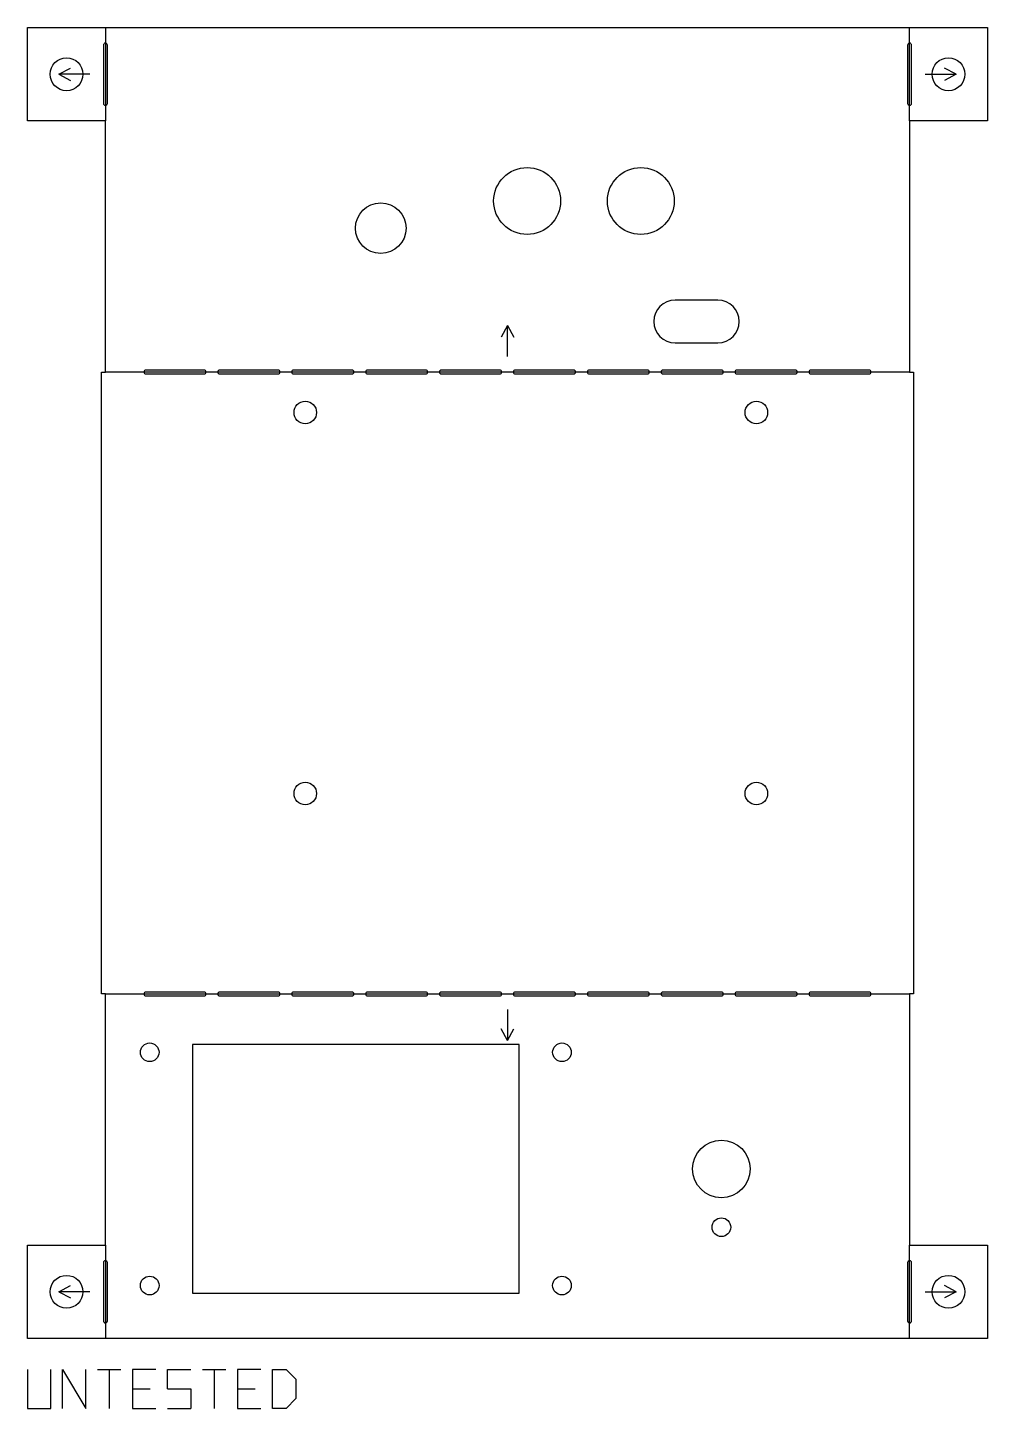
# Model space of a CAD drawing. Header units: millimetres. Extents: x -10 to 114, y -53 to 124.
import ezdxf

# ---------------------------------------------------------------- set-up
doc = ezdxf.new("R2010")
doc.units = ezdxf.units.MM
for name, color, linetype in [('CUT_THROUGH', 7, 'CONTINUOUS'), ('FOLD_DIRECTION', 4, 'CONTINUOUS'), ('FOLD_PERFORATION', 1, 'CONTINUOUS'), ('REFERENCE', 8, 'CONTINUOUS')]:
    doc.layers.add(name, color=color, linetype=linetype)

msp = doc.modelspace()

# ---------------------------------------------------------------- linework, layer by layer
at = {"layer": 'CUT_THROUGH'}
for points in [[(0.5, 0), (0, 0), (0, 80), (0.5, 80), (0.5, 112.3), (-9.5, 112.3), (-9.5, 124.3), (113.9, 124.3), (113.9, 112.3), (103.9, 112.3), (103.9, 80), (104.4, 80), (104.4, 0), (103.9, 0), (103.9, -32.3), (113.9, -32.3), (113.9, -44.3), (-9.5, -44.3), (-9.5, -32.3), (0.5, -32.3)], [(11.7, -6.5), (11.7, -38.5), (53.7, -38.5), (53.7, -6.5)]]:
    msp.add_lwpolyline(points, close=True, dxfattribs=at)
msp.add_lwpolyline([(79.25, 83.75, 1), (79.25, 89.25), (73.75, 89.25, 1), (73.75, 83.75)], format="xyb", close=True, dxfattribs=at)
for centre, radius in [((-4.5, 118.3), 2.11), ((108.9, 118.3), 2.11), ((54.72, 102), 4.3), ((69.34, 102), 4.3), ((35.9, 98.5), 3.25), ((26.2, 74.8), 1.45), ((84.2, 74.8), 1.45), ((26.2, 25.8), 1.45), ((84.2, 25.8), 1.45), ((6.2, -7.5), 1.2), ((59.2, -7.5), 1.2), ((79.7, -22.5), 3.7), ((79.7, -30), 1.2), ((-4.5, -38.3), 2.11), ((6.2, -37.5), 1.2), ((59.2, -37.5), 1.2), ((108.9, -38.3), 2.11)]:
    msp.add_circle(centre, radius, dxfattribs=at)
at = {"layer": 'FOLD_DIRECTION'}
for p, q in [((-5.5, 118.3), (-4, 119.1)), ((109.9, 118.3), (108.4, 119.1)), ((-1.5, 118.3), (-5.5, 118.3)), ((-5.5, 118.3), (-4, 117.5)), ((105.9, 118.3), (109.9, 118.3)), ((109.9, 118.3), (108.4, 117.5)), ((52.2, 86), (51.4, 84.5)), ((52.2, 82), (52.2, 86)), ((52.2, 86), (53, 84.5)), ((52.2, -2), (52.2, -6)), ((52.2, -6), (51.4, -4.5)), ((52.2, -6), (53, -4.5)), ((-5.5, -38.3), (-4, -37.5)), ((-1.5, -38.3), (-5.5, -38.3)), ((-5.5, -38.3), (-4, -39.1)), ((105.9, -38.3), (109.9, -38.3)), ((109.9, -38.3), (108.4, -37.5)), ((109.9, -38.3), (108.4, -39.1))]:
    msp.add_line(p, q, dxfattribs=at)
at = {"layer": 'FOLD_PERFORATION'}
for points in [[(0.25, 122.05), (0.25, 114.55, 1), (0.75, 114.55), (0.75, 122.05, 1)], [(104.15, 114.55), (104.15, 122.05, 1), (103.65, 122.05), (103.65, 114.55, 1)], [(13.2, 80.25), (5.7, 80.25, 1), (5.7, 79.75), (13.2, 79.75, 1)], [(22.7, 80.25), (15.2, 80.25, 1), (15.2, 79.75), (22.7, 79.75, 1)], [(32.2, 80.25), (24.7, 80.25, 1), (24.7, 79.75), (32.2, 79.75, 1)], [(41.7, 80.25), (34.2, 80.25, 1), (34.2, 79.75), (41.7, 79.75, 1)], [(51.2, 80.25), (43.7, 80.25, 1), (43.7, 79.75), (51.2, 79.75, 1)], [(60.7, 80.25), (53.2, 80.25, 1), (53.2, 79.75), (60.7, 79.75, 1)], [(70.2, 80.25), (62.7, 80.25, 1), (62.7, 79.75), (70.2, 79.75, 1)], [(79.7, 80.25), (72.2, 80.25, 1), (72.2, 79.75), (79.7, 79.75, 1)], [(89.2, 80.25), (81.7, 80.25, 1), (81.7, 79.75), (89.2, 79.75, 1)], [(98.7, 80.25), (91.2, 80.25, 1), (91.2, 79.75), (98.7, 79.75, 1)], [(5.7, -0.25), (13.2, -0.25, 1), (13.2, 0.25), (5.7, 0.25, 1)], [(15.2, -0.25), (22.7, -0.25, 1), (22.7, 0.25), (15.2, 0.25, 1)], [(24.7, -0.25), (32.2, -0.25, 1), (32.2, 0.25), (24.7, 0.25, 1)], [(34.2, -0.25), (41.7, -0.25, 1), (41.7, 0.25), (34.2, 0.25, 1)], [(43.7, -0.25), (51.2, -0.25, 1), (51.2, 0.25), (43.7, 0.25, 1)], [(53.2, -0.25), (60.7, -0.25, 1), (60.7, 0.25), (53.2, 0.25, 1)], [(62.7, -0.25), (70.2, -0.25, 1), (70.2, 0.25), (62.7, 0.25, 1)], [(72.2, -0.25), (79.7, -0.25, 1), (79.7, 0.25), (72.2, 0.25, 1)], [(81.7, -0.25), (89.2, -0.25, 1), (89.2, 0.25), (81.7, 0.25, 1)], [(91.2, -0.25), (98.7, -0.25, 1), (98.7, 0.25), (91.2, 0.25, 1)], [(0.25, -34.55), (0.25, -42.05, 1), (0.75, -42.05), (0.75, -34.55, 1)], [(104.15, -42.05), (104.15, -34.55, 1), (103.65, -34.55), (103.65, -42.05, 1)]]:
    msp.add_lwpolyline(points, format="xyb", close=True, dxfattribs=at)
at = {"layer": 'REFERENCE'}
for p, q in [((0.5, 124.3), (0.5, 112.3)), ((103.9, 112.3), (103.9, 124.3)), ((103.9, 80), (0.5, 80)), ((0.5, 0), (103.9, 0)), ((0.5, -32.3), (0.5, -44.3)), ((103.9, -44.3), (103.9, -32.3)), ((-9.5, -48.3), (-9.5, -53.3)), ((-6.5, -53.3), (-6.5, -48.3)), ((-5, -53.3), (-5, -48.3)), ((-5, -48.3), (-2, -53.3)), ((-2, -53.3), (-2, -48.3)), ((-0.5, -48.3), (2.5, -48.3)), ((1, -48.3), (1, -53.3)), ((7, -48.3), (4, -48.3)), ((4, -48.3), (4, -53.3)), ((8.5, -48.3), (11.5, -48.3)), ((8.5, -50.8), (8.5, -48.3)), ((13, -48.3), (16, -48.3)), ((14.5, -48.3), (14.5, -53.3)), ((20.5, -48.3), (17.5, -48.3)), ((17.5, -48.3), (17.5, -53.3)), ((22, -53.3), (22, -48.3)), ((22, -48.3), (23.75, -48.3)), ((23.75, -48.3), (25, -49.55)), ((25, -49.55), (25, -52.05)), ((4, -50.8), (6.25, -50.8)), ((8.5, -50.8), (11.5, -50.8)), ((11.5, -50.8), (11.5, -53.3)), ((17.5, -50.8), (19.75, -50.8)), ((25, -52.05), (23.75, -53.3)), ((-9.5, -53.3), (-6.5, -53.3)), ((4, -53.3), (7, -53.3)), ((8.5, -53.3), (11.5, -53.3)), ((17.5, -53.3), (20.5, -53.3)), ((23.75, -53.3), (22, -53.3))]:
    msp.add_line(p, q, dxfattribs=at)

doc.saveas('drawing.dxf')
